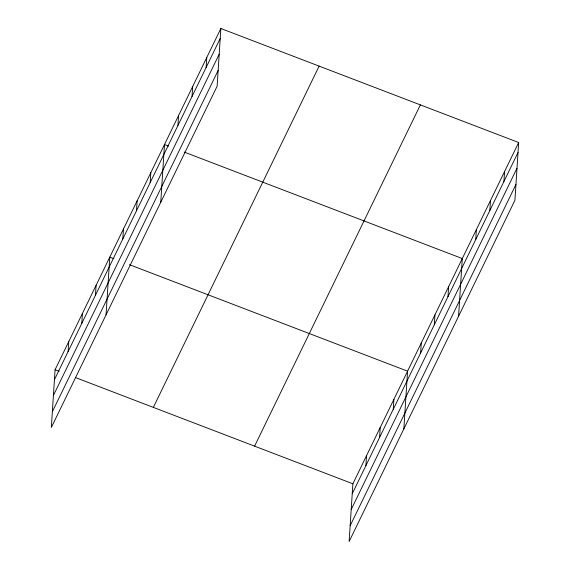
<?xml version="1.0" encoding="UTF-8"?>
<svg xmlns="http://www.w3.org/2000/svg" width="570" height="570" viewBox="0 0 570 570"><rect width="100%" height="100%" fill="white"/><g stroke="black" fill="none" stroke-linecap="round" stroke-linejoin="round"><path stroke-width="0.85" d="M220.861 28.5L55.069 369.759L51.336 427.479L217.127 86.213L220.861 28.5L518.664 142.521L514.931 200.241L349.139 541.5L352.873 483.788L518.664 142.521M68.101 351.569L68.749 341.608M81.781 323.411L82.422 313.45M95.461 295.26L96.102 285.299M106.049 314.861L109.782 257.141L113.872 258.709M122.814 238.951L123.455 228.99M136.494 210.8L137.135 200.84M150.166 182.642L150.815 172.682M160.761 202.243L164.488 144.531L168.585 146.098M177.94 125.486L178.581 115.518M192.033 96.473L192.674 86.512M206.126 67.467L206.768 57.506M365.904 465.59L366.553 455.63M379.584 437.439L380.226 427.479M393.264 409.281L393.906 399.321M403.852 428.882L407.586 371.17L129.433 264.672M420.617 352.98L421.259 343.012M434.297 324.822L434.939 314.861M447.97 296.671L448.618 286.71M458.565 316.272L462.291 258.552L184.146 152.055M475.743 239.507L476.385 229.546M489.837 210.501L490.478 200.54M503.923 181.495L504.571 171.534M54.428 379.72L220.212 38.461M53.409 395.48L219.194 54.221M52.355 411.718L218.146 70.459M153.344 407.386L319.136 66.127M254.598 446.153L420.389 104.894M352.232 493.748L518.016 152.489M351.213 509.502L516.997 168.243M350.158 525.74L515.95 184.481M55.069 369.759L59.166 371.327M75.546 377.597L352.873 483.788"/></g></svg>
